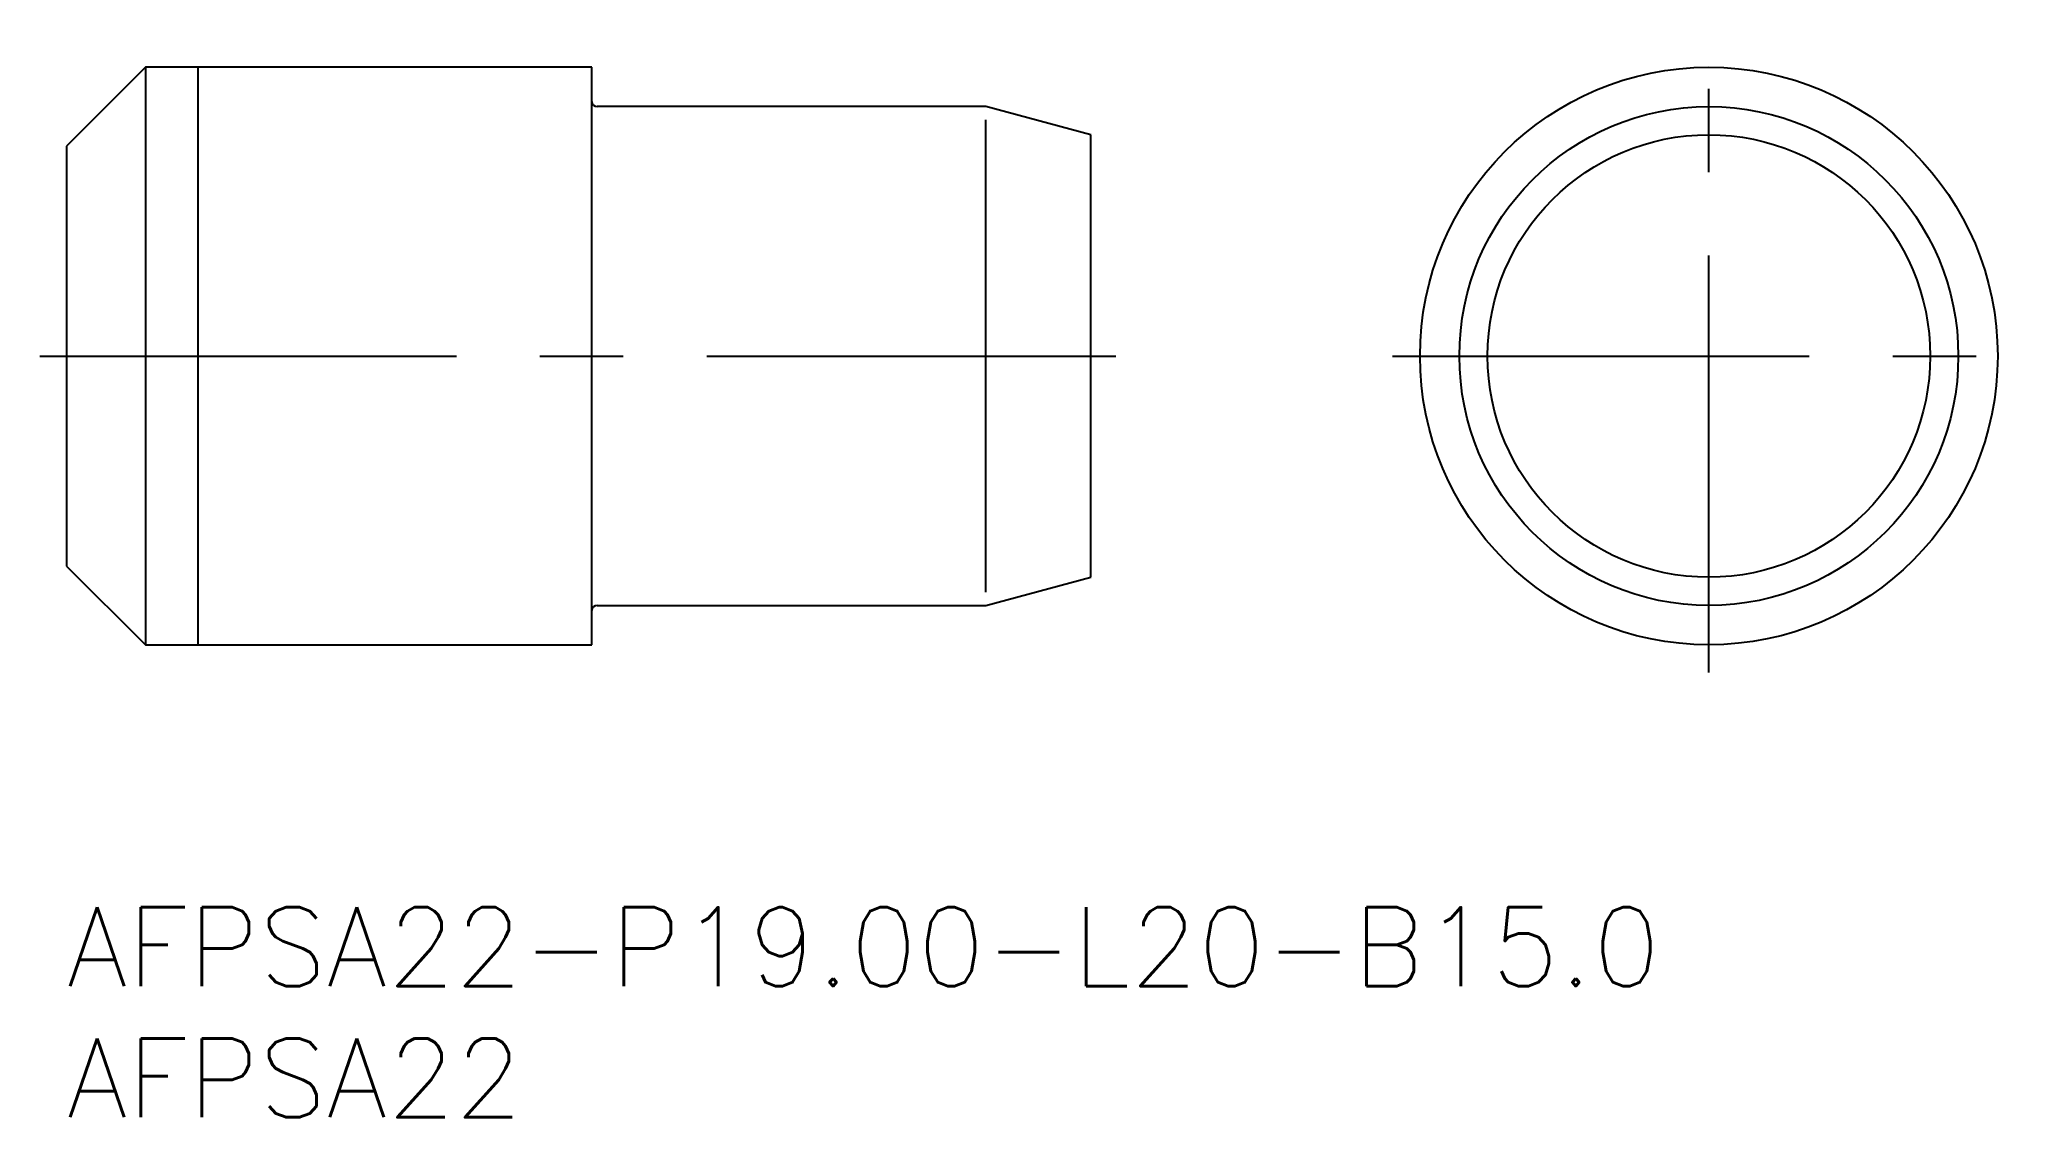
# Model space of a CAD drawing. Extents: x -1 to 74.6, y -8 to 33.1.
import ezdxf

# ---------------------------------------------------------------- set-up
doc = ezdxf.new("R2010")
doc.units = 0
doc.header["$LTSCALE"] = 0.5
doc.linetypes.add('CENTER', pattern=[50.8, 31.75, -6.35, 6.35, -6.35])
for name, color, linetype in [('MSM_CENTER', 1, 'CENTER'), ('MSM_CONTINUOUS', 7, 'CONTINUOUS'), ('MSM_NARROW', 5, 'CONTINUOUS'), ('MSM_PART_NUMBER', 7, 'CONTINUOUS')]:
    doc.layers.add(name, color=color, linetype=linetype)
doc.styles.get("Standard").update_dxf_attribs({"font": 'txt.shx', "height": 1.5, "bigfont": 'bigfont.shx'})

# ---------------------------------------------------------------- blocks, each defined once
blk = doc.blocks.new('*U14')
at = {"layer": 'MSM_PART_NUMBER'}
blk.add_text('AFPSA22-P19.00-L20-B15.0', height=3, dxfattribs=at).set_placement((0, -3))
blk = doc.blocks.new('*U15')
at = {"layer": 'MSM_PART_NUMBER'}
blk.add_text('AFPSA22', height=3, dxfattribs=at).set_placement((0, -8))

msp = doc.modelspace()

# ---------------------------------------------------------------- linework, layer by layer
at = {"layer": 'MSM_CENTER'}
for p, q in [((62.539, 8.95), (62.539, 33.05)), ((-1.025, 21), (39.95, 21)), ((50.489, 21), (74.589, 21))]:
    msp.add_line(p, q, dxfattribs=at)
at = {"layer": 'MSM_CONTINUOUS'}
for p, q in [((3, 32), (0, 29)), ((20, 32), (3, 32)), ((3, 32), (3, 10)), ((20, 10), (20, 32)), ((35, 30.5), (20.2, 30.5)), ((39, 29.428), (35, 30.5)), ((0, 29), (0, 13)), ((39, 12.572), (39, 29.428)), ((0, 13), (3, 10)), ((35, 11.5), (39, 12.572)), ((20.2, 11.5), (35, 11.5)), ((3, 10), (20, 10))]:
    msp.add_line(p, q, dxfattribs=at)
for radius in [11, 9.5, 8.428]:
    msp.add_circle((62.539, 21), radius, dxfattribs=at)
for centre, start, end in [((20.2, 30.7), 180, 270), ((20.2, 11.3), 90, 180)]:
    msp.add_arc(centre, 0.2, start, end, dxfattribs=at)
at = {"layer": 'MSM_NARROW'}
for p, q in [((5, 32), (5, 10)), ((35, 12), (35, 30))]:
    msp.add_line(p, q, dxfattribs=at)

# ---------------------------------------------------------------- block references
at = {"layer": 'MSM_CONTINUOUS'}
for name in ['*U14', '*U15']:
    msp.add_blockref(name, (0, 0), dxfattribs=at)

doc.saveas('drawing.dxf')
